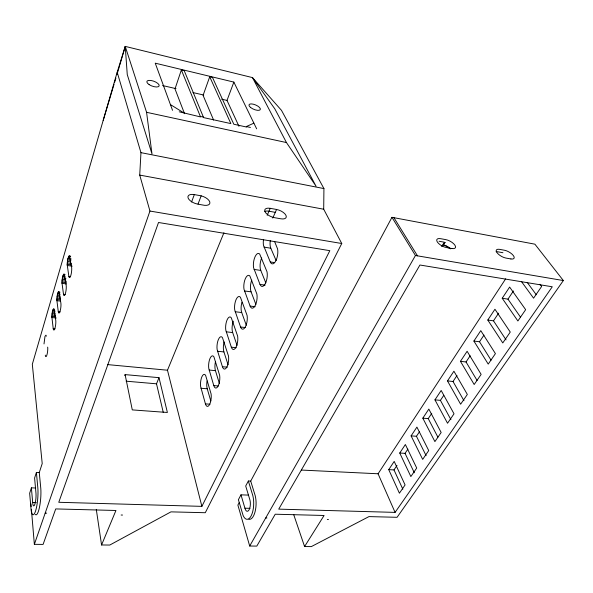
<?xml version="1.0" encoding="UTF-8"?>
<svg xmlns="http://www.w3.org/2000/svg" width="593" height="593" viewBox="0 0 593 593"><rect width="100%" height="100%" fill="white"/><g stroke="black" fill="none" stroke-linecap="round" stroke-linejoin="round"><path stroke-width="0.89" d="M96.288 509.365L101.566 544.974L109.779 545.049L170.962 511.863L205.282 512.723L341.761 243.515L323.704 209.225L323.926 188.581L281.497 110.365L252.462 77.594L125.234 46.395L117.184 72.227L32.319 364.28L42.214 463.578L39.271 472.562L40.791 488.41A16.723 3.447 -85.6 0 1 39.457 507.349A16.723 3.447 -85.6 0 1 35.291 514.42M67.142 264.27L67.891 258.533L69.344 255.776L71.612 267.221A5.886 1.297 -82.7 0 1 70.826 275.441A5.886 1.297 -82.7 0 1 68.87 276.382L67.142 264.27L71.316 264.849M61.88 282.112L62.613 276.464L64.022 273.833L66.171 285.411A5.797 1.26 -82.9 0 1 65.393 293.528A5.797 1.26 -82.9 0 1 63.51 294.306L61.88 282.112L66.416 282.698M56.765 299.45L57.491 293.883L58.855 291.385L60.886 303.082A5.715 1.223 -83.2 0 1 60.108 311.103A5.715 1.223 -83.2 0 1 58.299 311.725L56.765 299.45L60.353 299.888M51.791 316.306L52.503 310.828L53.822 308.442L55.749 320.242A5.641 1.186 -83.4 0 1 54.979 328.166A5.641 1.186 -83.4 0 1 53.229 328.648L51.791 316.306L55.342 316.714M101.566 544.974L115.939 510.484L55.712 508.927L43.096 544.411L34.357 544.337L149.947 211.049L139.726 175.083L140.956 152.646L117.184 72.227M119.853 64.904L125.234 46.395L146.575 112.307L151.993 153.95L127.258 74.562L125.234 46.395M103.189 120.401L114.041 84.28M114.568 82.523L115.887 78.12M116.947 74.592L119.593 65.786M35.743 488.002L31.399 487.854L29.65 493.25L31.177 510.595A16.745 3.402 -85.5 0 0 35.736 510.44A16.745 3.402 -85.5 0 0 37.87 488.313L36.403 472.443L39.271 472.562M36.403 472.443L34.594 478.002L35.995 493.443A7.924 1.609 -85.5 0 1 34.779 504.487A7.924 1.609 -85.5 0 1 32.667 502.523L31.399 487.854M253.886 123.159L246.325 126.561L246.555 127.043L233.82 124.241L212.487 77.438L209.722 76.771L230.862 123.596L203.584 117.599L184.201 70.641L181.354 69.959L175.009 88.935L184.542 113.693M209.722 76.771L203.08 95.391L213.606 120.06M238.964 126.302L227.008 100.417L233.857 82.101L155.24 63.169L172.533 110.328M124.767 375.51L125.101 374.613L158.998 377.659L167.389 412.476L132.283 409.896L125.101 374.613M191.561 201.998L194.348 194.593L201.175 195.838A8.621 4.151 21.7 0 1 209.729 201.798A8.621 4.151 21.7 0 1 204.622 205.341L197.714 204.118A8.561 4.129 21.6 0 1 188.07 197.929A8.561 4.129 21.6 0 1 194.348 194.593M198.047 204.029L201.175 195.838M163.268 412.409L156.508 383.812L158.998 377.659M201.872 506.363L329.819 250.669L158.516 222.501L58.766 502.286L201.872 506.363L167.478 370.217L223.932 232.752M267.184 215.311L270.245 208.328L276.575 209.477A8.169 3.825 24.3 0 1 285.996 215.437A8.169 3.825 24.3 0 1 280.874 218.802L274.477 217.668A8.198 3.847 24.2 0 1 264.989 211.671A8.198 3.847 24.2 0 1 270.245 208.328M272.773 218.068L276.575 209.477M293.654 514.465L304.58 546.546L311.31 546.605L368.965 516.599L397.08 517.304L563.35 280.548L534.893 244.175L391.958 217.32L250.706 481.108L248.356 481.012L245.702 486.001L249.949 500.062A7.153 2.928 -88.2 0 1 248.964 510.032A7.153 2.928 -88.2 0 1 244.924 508.201L240.988 494.844L248.385 495.103M240.988 494.844L238.401 499.706L243.108 515.487A15.114 6.189 -88.2 0 0 251.35 515.45A15.114 6.189 -88.2 0 0 252.781 495.459L248.356 481.012M239.09 502.805L237.875 505.073L249.697 546.027L256.813 546.094L275.226 514.22L324.082 515.48L304.58 546.546M249.697 546.027L415.448 255.501L391.958 217.32M443.223 244.842L445.032 242.418L443.223 244.842A7.501 3.18 29 0 1 450.598 248.838M441.718 246.577L444.35 242.211L439.065 241.255M395.079 512.389L552.283 286.782L419.933 265.012L278.725 509.135L395.079 512.389L378.075 473.777L505.659 278.836M388.741 469.649L394.197 461.413L405.086 484.948L399.408 493.198L388.741 469.649L393.997 469.915L396.991 465.438M399.741 453.037L405.367 444.528L416.716 468.04L410.853 476.564L399.741 453.037L405.049 453.356L407.88 449.116M411.097 435.885L416.916 427.101L428.732 450.569L422.676 459.375L411.097 435.885L416.456 436.263L426.122 455.654M422.824 418.169L428.835 409.088L441.162 432.497L434.899 441.607L422.824 418.169L428.242 418.606L437.893 437.145M434.951 399.86L441.17 390.468L454.023 413.803L447.537 423.232L434.951 399.86L440.421 400.357L450.925 419.651M447.485 380.921L453.919 371.211L467.343 394.449L460.628 404.211L447.485 380.921L453.015 381.492L463.971 400.712M460.457 361.33L467.114 351.278L481.138 374.398L474.178 384.509L460.457 361.33L466.039 361.967L477.098 380.469M473.889 341.049L480.782 330.642L495.429 353.613L488.217 364.102L473.889 341.049L479.522 341.761L491.071 360.159M487.802 320.042L494.947 309.249L510.262 332.058L502.782 342.939L487.802 320.042L493.495 320.835L506.059 339.871M502.219 298.264L509.632 287.071L525.657 309.679L517.889 320.976L502.219 298.264L507.971 299.146L520.587 317.27M416.456 436.263L419.384 431.882M428.242 418.606L431.763 413.328M440.421 400.357L443.786 395.323M453.015 381.492L456.988 375.532M466.039 361.967L470.153 355.807M479.522 341.761L483.977 335.097M493.495 320.835L498.617 313.156M507.971 299.146L513.419 290.97M265.701 517.985L266.909 518.015M327.336 519.542L328.47 519.564M45.194 513.115L46.691 513.153M121.135 515.02L122.536 515.05M244.924 508.201L250.024 508.342M32.667 502.523L36.188 502.619M301.385 470.056L378.075 473.777M205.423 403.863L205.964 405.204A8.339 3.091 -85 0 0 209.818 404.041A8.339 3.091 -85 0 0 211.101 393.974L205.615 375.391A8.191 2.995 -84.6 0 0 201.902 376.755A8.191 2.995 -84.6 0 0 200.634 386.562L205.423 403.863L209.974 404.218M126.139 381.188L156.508 383.812M200.975 388.252L207.239 388.793L210.782 400.905M213.784 385.591L214.34 386.925A8.465 3.202 -84.6 0 0 218.35 385.554A8.465 3.202 -84.6 0 0 219.655 375.317L213.903 356.816A8.309 3.098 -84.2 0 0 210.041 358.387A8.309 3.098 -84.2 0 0 208.751 368.364L213.784 385.591L218.372 385.999M107.807 364.621L167.478 370.217M209.114 370.047L215.444 370.655L219.417 383.575M222.412 366.711L222.998 368.031A8.598 3.313 -84.1 0 0 227.163 366.444A8.598 3.313 -84.1 0 0 228.49 356.03L222.457 337.632A8.443 3.202 -83.7 0 0 218.446 339.418A8.443 3.202 -83.7 0 0 217.134 349.559L222.412 366.711L227.289 367.186M217.512 351.249L223.917 351.923L228.083 364.777M231.329 347.187L231.945 348.491A8.739 3.432 -83.6 0 0 236.273 346.668A8.739 3.432 -83.6 0 0 237.63 336.075L231.292 317.796A8.584 3.313 -83.2 0 0 227.126 319.82A8.584 3.313 -83.2 0 0 225.792 330.131L231.329 347.187L236.266 347.72M53.229 328.648L55.03 328.841M51.85 314.942L55.401 315.35M51.821 317.514L56.253 318.018M58.299 311.725L60.115 311.933M226.192 331.813L232.671 332.562L237.037 345.341M52.221 312.103L54.882 312.415M51.999 313.512L55.542 313.912M52.829 309.754L54.6 309.961M52.503 310.828L55.164 311.132M240.558 326.988L241.195 328.27A8.888 3.558 -83 0 0 245.702 326.202A8.888 3.558 -83 0 0 247.081 315.417L240.432 297.286A8.732 3.425 -82.6 0 0 236.096 299.547A8.732 3.425 -82.6 0 0 234.739 310.043L240.558 326.988L245.554 327.581M56.795 300.666L60.39 301.096M56.824 298.071L60.412 298.509M63.51 294.306L65.178 294.513M57.491 293.883L60.182 294.217M57.202 295.195L59.886 295.529M56.972 296.619L60.56 297.063M235.154 311.725L241.722 312.548L246.303 325.238M58.173 291.971L59.975 292.193M57.825 292.786L59.619 293.009M61.917 283.328L66.453 283.914M62.087 279.251L65.712 279.733M61.939 280.726L66.475 281.312M250.105 306.07L250.78 307.337A9.051 3.684 -82.4 0 0 255.472 305.002A9.051 3.684 -82.4 0 0 256.88 294.024L249.89 276.049A8.888 3.543 -82 0 0 245.383 278.577A8.888 3.543 -82 0 0 243.997 289.258L250.105 306.07L255.168 306.729M62.954 275.33L64.77 275.575M68.87 276.382L70.567 276.605M62.613 276.464L65.334 276.827M62.317 277.798L65.949 278.28M63.325 274.477L65.141 274.722M67.179 265.486L72.198 266.175M244.435 290.933L251.084 291.845L255.894 304.431M67.35 261.38L70.686 261.847M67.194 262.869L71.368 263.448M67.891 258.533L71.227 259.008M67.587 259.904L70.923 260.371M68.996 255.939L70.671 256.176M68.618 256.48L70.293 256.717M260.008 284.41L260.712 285.656A9.221 3.81 -81.7 0 0 265.597 283.039A9.221 3.81 -81.7 0 0 267.035 271.853L259.69 254.063A9.058 3.662 -81.4 0 0 255.005 256.865A9.058 3.662 -81.4 0 0 253.589 267.739L260.008 284.41L265.13 285.137M68.239 257.369L69.915 257.607M254.049 269.415L260.772 270.415L265.827 282.883M263.507 239.572A9.236 3.788 -80.7 0 0 263.522 245.458L270.275 261.958L274.589 262.617M264.011 247.125L270.808 248.215L276.123 260.549M563.35 280.548L415.448 255.501M149.947 211.049L341.761 243.515M502.931 252.722L497.994 251.825A7.353 2.95 30 0 0 496.111 251.751M275.3 212.353L268.977 211.212A8.176 3.862 24.1 0 0 264.789 211.434M139.726 175.083L323.704 209.225M140.956 152.646L323.926 188.581M146.575 112.307L286.449 142.55L316.062 186.239L274.796 108.816L252.462 77.594L286.449 142.55M200.338 116.443L203.384 117.11M179.249 111.81L200.538 116.925L181.354 69.959M246.325 126.561L250.431 127.465M162.586 85.548L176.01 88.646M193.007 92.575L203.747 95.05M221.641 99.179L227.008 100.417M170.428 104.59L183.645 112.774M540.023 284.277L541.646 286.441L533.574 298.175L521.41 281.482M527.244 282.438L536.287 294.751M393.945 217.698L417.494 255.842M270.275 261.958L271.016 263.173A9.406 3.943 -81 0 0 276.108 260.253A9.406 3.943 -81 0 0 277.568 248.86L274.529 241.425M233.857 82.101L256.658 128.837M405.049 453.356L414.329 472.777M393.997 469.915L402.84 489.21M250.706 481.108L255.16 495.54A15.092 6.219 -88.3 0 1 255.049 511.855A15.092 6.219 -88.3 0 1 248.867 519.283M270.808 248.215L270.312 246.555A9.206 3.84 -80.6 0 1 270.289 240.684M260.772 270.415L260.305 268.748A9.028 3.714 -81.3 0 1 261.698 257.94M46.373 336.164L45.943 335.164L44.994 336.35L44.008 343.925M251.084 291.845L250.631 290.17A8.858 3.588 -82 0 1 251.751 280.163M241.722 312.548L241.292 310.873A8.702 3.469 -82.6 0 1 241.944 302.326M232.671 332.562L232.263 330.887A8.554 3.358 -83.2 0 1 233.345 321.198M223.917 351.923L223.531 350.241A8.413 3.247 -83.7 0 1 224.176 341.931M215.444 370.655L215.081 368.972A8.287 3.135 -84.2 0 1 215.548 361.426M207.239 388.793L206.89 387.11A8.161 3.032 -84.7 0 1 207.083 380.988M30.932 503.82L31.17 506.585M31.399 509.343L34.357 544.337M47.692 347.127A5.515 1.134 -83.7 0 1 46.936 354.896A5.515 1.134 -83.7 0 1 45.29 355.155M443.527 244.976A7.583 3.217 28.9 0 1 449.324 248.259M510.914 258.956L505.933 258.066A7.368 2.943 30 0 1 497.008 252.677A7.368 2.943 30 0 1 499.565 249.356L504.51 250.253A7.353 2.928 30 0 1 513.39 255.62A7.353 2.928 30 0 1 510.914 258.956M451.784 248.511L446.455 247.563A7.553 3.18 28.7 0 1 437.367 242.026A7.553 3.18 28.7 0 1 440.569 238.675L445.854 239.639A7.539 3.15 28.9 0 1 454.89 245.168A7.539 3.15 28.9 0 1 451.784 248.511M250.661 107.533A6.13 2.365 22.9 0 0 260.216 109.712A6.13 2.365 22.9 0 0 253.152 104.153A6.13 2.365 22.9 0 0 250.661 107.533M149.139 84.614A6.538 2.58 20.3 0 0 159.139 85.963A6.538 2.58 20.3 0 0 150.755 80.448A6.538 2.58 20.3 0 0 149.139 84.614"/></g></svg>
